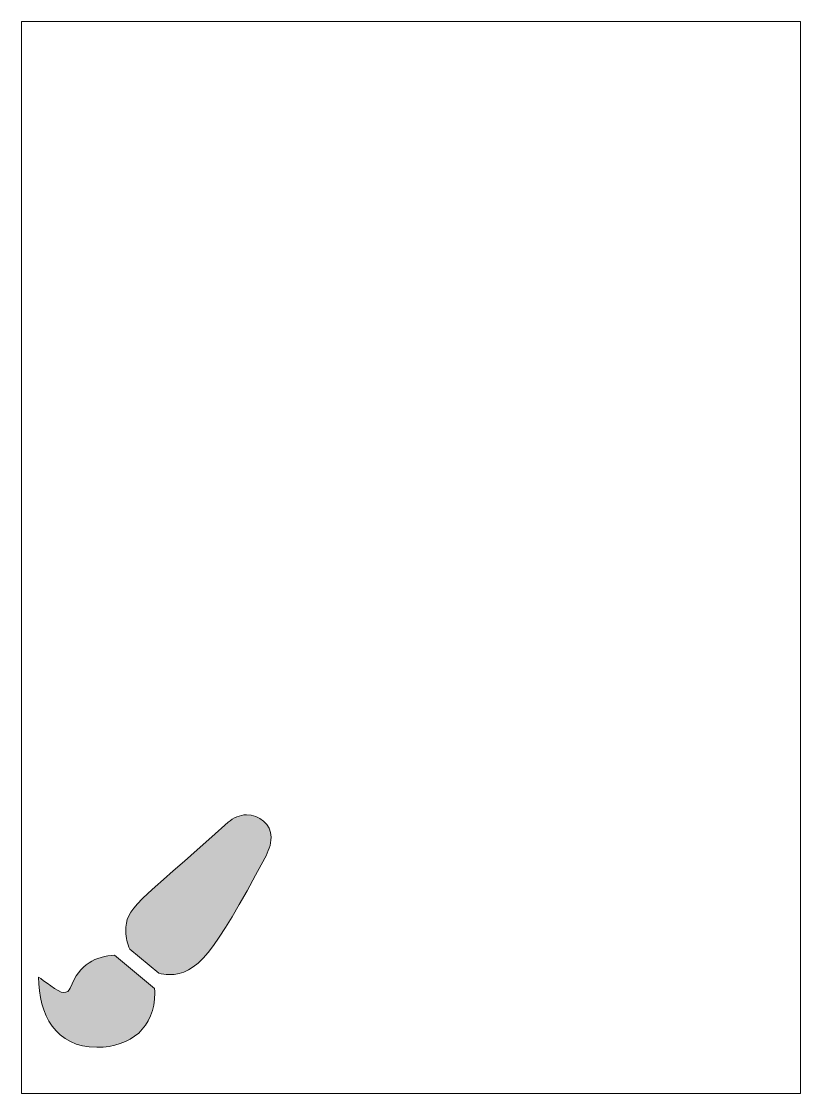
# Model space of a CAD drawing. Header units: inches. Extents: x 0 to 29.3, y 679.7 to 720.
import ezdxf

# ---------------------------------------------------------------- set-up
doc = ezdxf.new("R2010")
doc.units = ezdxf.units.IN
doc.header["$MEASUREMENT"] = 0
doc.layers.add('Capa 1', color=7, linetype='Continuous')

# ---------------------------------------------------------------- blocks, each defined once
blk = doc.blocks.new('block 2')
at = {"layer": 'Capa 1', "true_color": 0xffffff}
h = blk.add_hatch(color=7, dxfattribs=at)
h.dxf.hatch_style = 2
edge = h.paths.add_edge_path()
edge.add_spline(control_points=[(3.494, 684.893), (2.809, 684.849), (2.187, 684.588), (1.835, 683.658), (1.795, 683.552), (1.698, 683.488), (1.586, 683.488), (1.396, 683.488), (0.81, 683.96), (0.643, 684.074), (0.643, 682.669), (1.29, 681.433), (2.828, 681.433), (4.123, 681.433), (5.013, 682.18), (5.013, 683.485), (5.013, 683.538), (5.002, 683.589), (4.996, 683.641), (4.996, 683.641), (3.494, 684.893), (3.494, 684.893), (3.494, 684.893), (3.494, 684.893), (3.494, 684.893)], knot_values=[0, 0, 0, 0, 1, 1, 1, 2, 2, 2, 3, 3, 3, 4, 4, 4, 5, 5, 5, 6, 6, 6, 7, 7, 7, 8, 8, 8, 8], degree=3, periodic=1)
edge = h.paths.add_edge_path()
edge.add_spline(control_points=[(8.459, 690.173), (8.201, 690.173), (7.958, 690.059), (7.773, 689.893), (4.283, 686.775), (3.92, 686.702), (3.92, 685.785), (3.92, 685.551), (3.976, 685.328), (4.069, 685.124), (4.069, 685.124), (5.159, 684.216), (5.159, 684.216), (5.282, 684.185), (5.409, 684.164), (5.541, 684.164), (6.601, 684.164), (7.216, 684.941), (9.146, 688.542), (9.272, 688.787), (9.383, 689.052), (9.383, 689.327), (9.383, 689.821), (8.939, 690.173), (8.459, 690.173)], knot_values=[0, 0, 0, 0, 1, 1, 1, 2, 2, 2, 3, 3, 3, 4, 4, 4, 5, 5, 5, 6, 6, 6, 7, 7, 7, 8, 8, 8, 8], degree=3, periodic=1)
at = {"layer": 'Capa 1', "lineweight": 0}
for points in [[(8.459, 690.173), (8.201, 690.173), (7.958, 690.059), (7.773, 689.893), (4.283, 686.775), (3.92, 686.702), (3.92, 685.785), (3.92, 685.551), (3.976, 685.328), (4.069, 685.124), (4.069, 685.124), (5.159, 684.216), (5.159, 684.216), (5.282, 684.185), (5.409, 684.164), (5.541, 684.164), (6.601, 684.164), (7.216, 684.941), (9.146, 688.542), (9.272, 688.787), (9.383, 689.052), (9.383, 689.327), (9.383, 689.821), (8.939, 690.173), (8.459, 690.173)], [(3.494, 684.893), (2.809, 684.849), (2.187, 684.588), (1.835, 683.658), (1.795, 683.552), (1.698, 683.488), (1.586, 683.488), (1.396, 683.488), (0.81, 683.96), (0.643, 684.074), (0.643, 682.669), (1.29, 681.433), (2.828, 681.433), (4.123, 681.433), (5.013, 682.18), (5.013, 683.485), (5.013, 683.538), (5.002, 683.589), (4.996, 683.641), (4.996, 683.641), (3.494, 684.893), (3.494, 684.893), (3.494, 684.893), (3.494, 684.893), (3.494, 684.893)]]:
    blk.add_open_spline(points, degree=3, knots=[0, 0, 0, 0, 1, 1, 1, 2, 2, 2, 3, 3, 3, 4, 4, 4, 5, 5, 5, 6, 6, 6, 7, 7, 7, 8, 8, 8, 8], dxfattribs=at)

msp = doc.modelspace()

# ---------------------------------------------------------------- linework, layer by layer
at = {"layer": 'Capa 1', "lineweight": 0}
msp.add_lwpolyline([(29.28, 679.693), (0, 679.693), (0, 720), (29.28, 720), (29.28, 679.693)], dxfattribs=at)

# ---------------------------------------------------------------- block references
at = {"layer": 'Capa 1'}
msp.add_blockref('block 2', (0, 0), dxfattribs=at)

doc.saveas('drawing.dxf')
